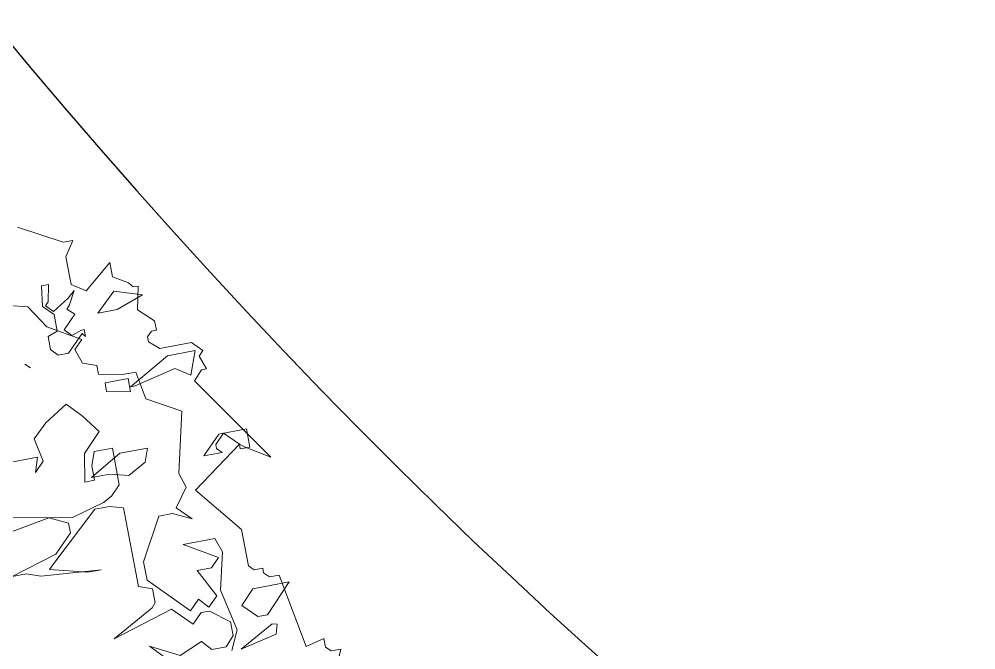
# Model space of a CAD drawing. Header units: millimetres. Extents: x 1418 to 1811, y 1796 to 1956.
# Drawn here: x 1474.969 to 1476.12, y 1834.875 to 1835.634 of the extents above; entities that cross this region are included whole.
import ezdxf

# ---------------------------------------------------------------- set-up
doc = ezdxf.new("R2010")
doc.units = ezdxf.units.MM
doc.layers.add('ARBRE', color=251, linetype='Continuous', lineweight=13)
doc.layers.add('VEGETAIS', color=3, linetype='Continuous')

# ---------------------------------------------------------------- blocks, each defined once
blk = doc.blocks.new('WMF26', base_point=(0, 0.0008))
at = {"color": 85}
blk.add_lwpolyline([(2.2584, -11.0851), (1.9455, -10.9106), (1.873, -10.9106), (1.9455, -10.8019), (1.9455, -10.5903), (1.8434, -10.5245), (1.6326, -10.699), (1.6326, -10.5903), (1.5231, -10.5245), (1.4943, -10.4882), (1.4581, -10.4882), (1.4943, -10.3145), (1.3848, -10.2116), (1.3848, -10.1391), (1.4219, -10.1391), (1.4581, -10.1029), (1.4581, -10.0667), (1.3848, -10.0008), (1.1452, -10.0008), (1.072, -9.9284), (1.1082, -9.8921), (1.072, -9.7892), (1.1082, -9.7892), (1.1749, -9.7168), (0.7237, -9.0548), (0.8974, -9.1643), (0.9345, -9.1931), (1.3198, -8.9165), (1.0357, -8.5666), (1.0357, -8.2908), (0.9995, -8.2546), (0.9345, -8.2546), (0.9345, -8.2183), (0.8974, -8.1813), (0.825, -8.1813), (0.7237, -7.6214), (0.5846, -7.6577), (0.5846, -7.5918), (0.5483, -7.5556), (0.4759, -7.5556), (0.5846, -7.3078)], dxfattribs=at)
at = {"color": 63}
for points in [[(2.4288, -10.5245), (2.2913, -10.4882), (2.1818, -10.3145), (1.9414, -10.1754), (2.0072, -10.1103), (1.971, -10.0008), (1.8689, -9.9646), (1.8689, -9.8996), (1.6944, -9.8625), (1.5931, -9.8625), (1.5561, -9.6517), (1.3091, -9.5134), (1.4178, -9.0622), (1.3815, -8.9527), (1.4836, -8.8144), (1.3815, -8.7132), (1.5198, -8.7782), (1.6219, -8.7782), (1.7965, -8.4653), (1.7965, -8.327), (1.5198, -8.043), (1.4466, -8.1154), (1.3815, -8.043), (1.3091, -8.1154), (1.4178, -8.327), (1.3091, -8.327), (1.2432, -8.3929), (1.4836, -8.5378), (1.2432, -8.5378), (1.207, -8.4291), (1.2728, -8.1525), (1.207, -7.8396), (1.2728, -7.6939)], [(1.7306, -7.6939), (1.8689, -7.8396), (1.6582, -7.7301), (1.4836, -7.8034), (1.4178, -7.7301), (1.3091, -7.7301), (1.2432, -7.8034), (1.2432, -7.9055), (1.3815, -8.0142), (1.4466, -8.0142), (1.5198, -7.9417), (1.6582, -8.0792), (2.1167, -7.9417), (1.7965, -8.1154), (1.7677, -8.1525), (1.7677, -8.2546), (1.8689, -8.2908), (1.8689, -8.8869), (1.971, -8.9165), (2.0805, -8.9165), (2.465, -8.5666), (2.4955, -8.5378), (2.2188, -8.4653), (2.1167, -8.4653), (2.5679, -8.5016), (2.6692, -8.5378), (2.7787, -8.5378), (2.4288, -8.6407), (2.2913, -8.7782), (2.2913, -8.8506), (2.4288, -8.9165), (2.8149, -8.8506)], [(2.8149, -8.989), (2.2551, -8.8869), (2.0072, -8.9527), (1.9414, -8.989), (1.8689, -9.0622), (1.8689, -9.3381), (2.0072, -9.3381), (2.0443, -9.2368), (2.0443, -9.1281), (2.1167, -9.1281), (2.0805, -9.3381), (1.9414, -9.4772), (2.0443, -9.6155), (2.1456, -9.7242), (2.3201, -9.6155), (2.4288, -9.5134), (2.3926, -9.3381), (2.465, -9.2656), (2.4288, -9.3751), (2.6692, -9.3751)], [(0.9271, -7.754), (1.2037, -7.6931), (0.9411, -7.8347), (0.9056, -7.8248), (0.9271, -7.754), (0.9271, -7.754)], [(1.8327, -9.8255), (1.6582, -9.8255), (1.6582, -9.7242), (1.8327, -9.7604), (1.8327, -9.8255), (1.8327, -9.8255)], [(2.3563, -10.037), (2.3926, -10.0733), (2.3563, -10.037), (2.3563, -10.037)]]:
    blk.add_lwpolyline(points, dxfattribs=at)
at = {"color": 106}
for points in [[(1.1386, -8.0092), (1.0357, -8.1179), (0.7599, -8.1179), (0.9633, -7.9071), (1.0357, -7.9071), (1.1386, -8.0092), (1.1386, -8.0092)], [(0.9345, -9.1931), (1.0357, -9.2944), (1.1082, -9.222), (1.1082, -9.1931), (1.072, -9.1569), (1.2111, -9.1569), (1.072, -9.2944), (0.8612, -9.2944), (0.8612, -9.1569), (0.9345, -9.1569), (0.9345, -9.1931), (0.9345, -9.1931)], [(2.0624, -9.1528), (1.822, -9.2911), (1.6112, -9.2911), (1.6475, -9.1899), (1.7858, -9.1166), (1.9233, -9.1528), (2.0624, -9.1528), (2.0624, -9.1528)], [(1.6162, -9.7629), (1.6524, -9.7629), (1.3395, -9.9382), (1.1279, -9.9382), (1.1938, -9.7629), (1.3033, -9.8353), (1.6162, -9.7629), (1.6162, -9.7629)], [(2.1843, -10.1441), (2.1843, -10.2437), (2.111, -10.27), (2.111, -10.3968), (2.1843, -10.4709), (2.1629, -10.6224), (2.111, -10.6224), (2.1373, -10.4965), (2.1629, -10.4709), (2.111, -10.4182), (1.9842, -10.4965), (1.9315, -10.5442), (1.9842, -10.4446), (2.0105, -10.4182), (1.9578, -10.3705), (2.0583, -10.27), (2.0105, -10.2182), (1.9315, -10.2437), (1.9109, -10.2437), (1.9109, -10.1918), (1.9315, -10.2182), (2.0583, -10.0922), (2.1373, -10.0922), (2.1843, -10.1441), (2.1843, -10.1441)], [(1.6425, -10.4833), (1.4383, -10.4182), (1.6425, -10.3458), (1.7882, -10.3458), (1.6425, -10.4833), (1.6425, -10.4833)]]:
    blk.add_lwpolyline(points, dxfattribs=at)
blk = doc.blocks.new('T2_02')
at = {"xscale": 0.3499999999999943, "yscale": 0.3499999999999943, "zscale": 0.3499999999999943}
blk.add_blockref('WMF26', (-2.2399, 1.997), dxfattribs=at)

msp = doc.modelspace()

# ---------------------------------------------------------------- linework, layer by layer
at = {"layer": 'VEGETAIS'}
for points in [[(1489.2248, 1838.5989), (1485.1947, 1835.4551), (1481.1541, 1837.0435), (1477.7252, 1834.0348), (1473.504, 1839.0618), (1479.8711, 1839.0619), (1489.2248, 1838.5989)], [(1475.9613, 1833.8989), (1471.8823, 1835.8954), (1472.2753, 1833.0954), (1477.6042, 1832.2709), (1475.9613, 1833.8989)]]:
    msp.add_spline(points, degree=3, dxfattribs=at)

# ---------------------------------------------------------------- block references
at = {"layer": 'ARBRE', "xscale": 0.4621142716754233, "yscale": 0.4621142716754233, "zscale": 0.4621142716754233, "rotation": 190.6551472559353}
msp.add_blockref('T2_02', (1474.4696, 1834.4044), dxfattribs=at)

doc.saveas('drawing.dxf')
